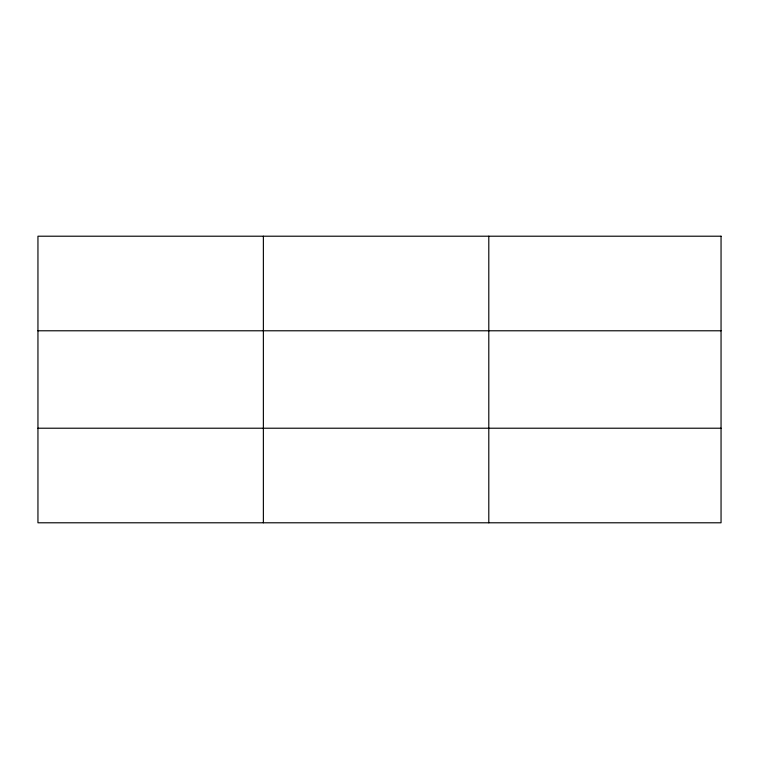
<?xml version="1.0" encoding="UTF-8"?>
<svg xmlns="http://www.w3.org/2000/svg" width="759" height="759" viewBox="0 0 759 759"><rect width="100%" height="100%" fill="white"/><g stroke="black" fill="none" stroke-linecap="round" stroke-linejoin="round"><path stroke-width="1.14" d="M263.373 522.79L263.373 236.21M488.796 522.79L488.796 236.21M37.95 330.782L721.05 330.782M37.95 428.218L721.05 428.218M721.05 236.21L721.05 522.79L37.95 522.79L37.95 236.21L721.05 236.21"/></g></svg>
